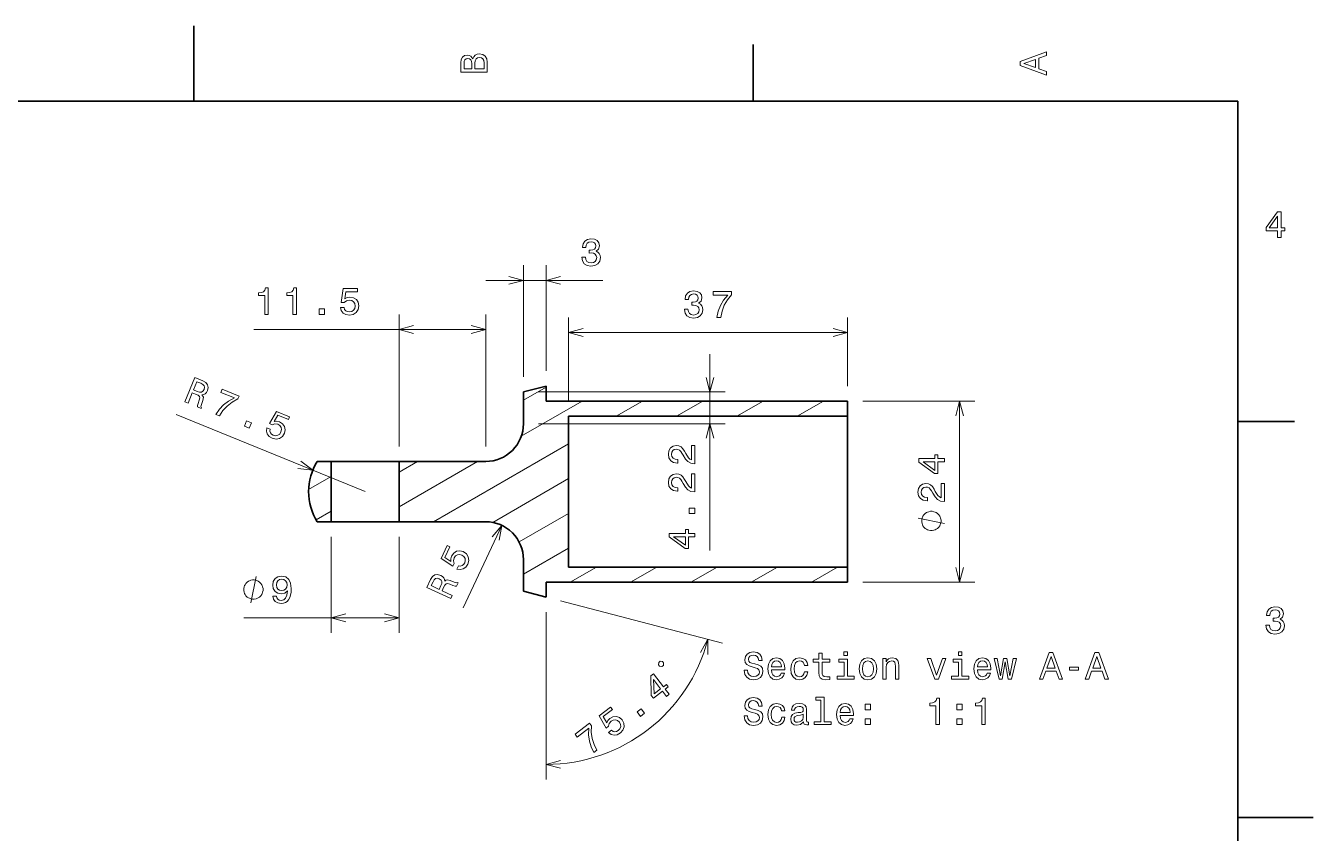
# Model space of a CAD drawing. Extents: x 0 to 297, y 0 to 210.
# Drawn here: x 126.2 to 297, y 102.9 to 210 of the extents above; entities that cross this region are included whole.
import ezdxf

# ---------------------------------------------------------------- set-up
doc = ezdxf.new("R2010")
doc.units = 0

msp = doc.modelspace()

# ---------------------------------------------------------------- linework, layer by layer
at = {"color": 7, "lineweight": 35, "ltscale": 0.25}
for p, q in [((148.5, 200), (148.5, 210)), ((287, 105), (297, 105))]:
    msp.add_line(p, q, dxfattribs=at)
at = {"color": 7, "lineweight": 35, "ltscale": 0.1875}
for p, q in [((222.699997, 200), (222.699997, 207.5)), ((287, 157.5), (294.5, 157.5))]:
    msp.add_line(p, q, dxfattribs=at)
at = {"color": 7, "lineweight": 35}
for p, q in [((287, 200), (10, 200)), ((287, 10), (287, 200)), ((195.234299, 160.21138), (235.234299, 160.21138)), ((235.234299, 158.21138), (198.234299, 158.21138)), ((198.234299, 138.21138), (198.234299, 158.21138)), ((235.234299, 138.21138), (198.234299, 138.21138)), ((195.234299, 136.21138), (235.234299, 136.21138))]:
    msp.add_line(p, q, dxfattribs=at)
at = {"color": 7, "lineweight": 13, "ltscale": 0.369933}
msp.add_line((192.234299, 163.430145), (192.234299, 178.227478), dxfattribs=at)
at = {"color": 7, "lineweight": 13, "ltscale": 0.350402}
msp.add_line((195.234299, 164.21138), (195.234299, 178.227478), dxfattribs=at)
at = {"color": 7, "lineweight": 13, "ltscale": 0.388677}
msp.add_line((187.234299, 176.227478), (202.781387, 176.227478), dxfattribs=at)
at = {"color": 7, "lineweight": 13, "ltscale": 0.437595}
for p, q in [((175.734299, 154.21138), (175.734299, 171.715164)), ((187.234299, 154.21138), (187.234299, 171.715164))]:
    msp.add_line(p, q, dxfattribs=at)
at = {"color": 7, "lineweight": 13, "ltscale": 0.277554}
msp.add_line((198.234299, 160.21138), (198.234299, 171.313553), dxfattribs=at)
at = {"color": 7, "lineweight": 13, "ltscale": 0.227554}
msp.add_line((235.234299, 162.21138), (235.234299, 171.313553), dxfattribs=at)
at = {"color": 7, "lineweight": 13}
for p, q in [((156.490204, 169.715164), (187.234299, 169.715164)), ((198.234299, 169.313553), (235.234299, 169.313553)), ((216.981598, 140.420013), (216.981598, 166.430145)), ((194.234299, 161.430145), (218.981598, 161.430145)), ((250.092346, 136.21138), (250.092346, 160.21138)), ((171.234299, 148.21138), (146.192047, 158.422577)), ((194.234299, 157.21138), (218.981598, 157.21138)), ((180.306091, 144.21138), (198.234299, 154.562225)), ((197.169754, 133.707367), (218.634888, 128.117615)), ((195.234299, 132.21138), (195.234299, 110.030365)), ((155.131607, 131.474106), (175.734299, 131.474106))]:
    msp.add_line(p, q, dxfattribs=at)
at = {"color": 7, "lineweight": 35, "ltscale": 0.077501}
for p, q in [((192.234299, 161.430145), (195.234299, 162.21138)), ((192.234299, 134.992615), (195.234299, 134.21138))]:
    msp.add_line(p, q, dxfattribs=at)
at = {"color": 7, "lineweight": 13, "ltscale": 0.086602}
msp.add_line((192.234299, 160.335739), (195.234299, 162.06778), dxfattribs=at)
at = {"color": 7, "lineweight": 35, "ltscale": 0.105469}
for p, q in [((192.234299, 157.21138), (192.234299, 161.430145)), ((192.234299, 134.992615), (192.234299, 139.21138))]:
    msp.add_line(p, q, dxfattribs=at)
at = {"color": 7, "lineweight": 35, "ltscale": 0.05}
for p, q in [((195.234299, 162.21138), (195.234299, 160.21138)), ((235.234299, 160.21138), (235.234299, 158.21138)), ((235.234299, 138.21138), (235.234299, 136.21138)), ((195.234299, 136.21138), (195.234299, 134.21138))]:
    msp.add_line(p, q, dxfattribs=at)
at = {"color": 7, "lineweight": 13, "ltscale": 0.232931}
msp.add_line((191.949951, 155.552765), (200.018906, 160.21138), dxfattribs=at)
at = {"color": 7, "lineweight": 13, "ltscale": 0.1}
for p, q in [((204.55481, 158.21138), (208.018906, 160.21138)), ((212.55481, 158.21138), (216.018906, 160.21138)), ((220.55481, 158.21138), (224.018906, 160.21138)), ((228.55481, 158.21138), (232.018906, 160.21138)), ((198.449692, 136.21138), (201.913788, 138.21138)), ((206.449692, 136.21138), (209.913788, 138.21138)), ((214.449692, 136.21138), (217.913788, 138.21138)), ((222.449692, 136.21138), (225.913788, 138.21138)), ((230.449692, 136.21138), (233.913788, 138.21138))]:
    msp.add_line(p, q, dxfattribs=at)
at = {"color": 7, "lineweight": 13, "ltscale": 0.371451}
for p, q in [((237.234299, 160.21138), (252.092346, 160.21138)), ((237.234299, 136.21138), (252.092346, 136.21138))]:
    msp.add_line(p, q, dxfattribs=at)
at = {"color": 7, "lineweight": 35, "ltscale": 0.369856}
msp.add_line((235.234299, 143.41713), (235.234299, 158.21138), dxfattribs=at)
at = {"color": 7, "lineweight": 35, "ltscale": 0.046107}
for p, q in [((164.890015, 152.21138), (166.734299, 152.21138)), ((164.890015, 144.21138), (166.734299, 144.21138))]:
    msp.add_line(p, q, dxfattribs=at)
at = {"color": 7, "lineweight": 35, "ltscale": 0.225}
for p, q in [((166.734299, 152.21138), (175.734299, 152.21138)), ((166.734299, 144.21138), (175.734299, 144.21138))]:
    msp.add_line(p, q, dxfattribs=at)
at = {"color": 7, "lineweight": 35, "ltscale": 0.2}
for p, q in [((166.734299, 152.21138), (166.734299, 144.21138)), ((175.734299, 152.21138), (175.734299, 144.21138))]:
    msp.add_line(p, q, dxfattribs=at)
at = {"color": 7, "lineweight": 35, "ltscale": 0.2875}
for p, q in [((175.734299, 152.21138), (187.234299, 152.21138)), ((175.734299, 144.21138), (187.234299, 144.21138))]:
    msp.add_line(p, q, dxfattribs=at)
at = {"color": 7, "lineweight": 13, "ltscale": 0.301036}
msp.add_line((175.734299, 146.190659), (186.162506, 152.21138), dxfattribs=at)
at = {"color": 7, "lineweight": 13, "ltscale": 0.070096}
msp.add_line((175.734299, 150.809464), (178.162506, 152.21138), dxfattribs=at)
at = {"color": 7, "lineweight": 13, "ltscale": 0.086364}
msp.add_line((163.742569, 148.504822), (166.734299, 150.232101), dxfattribs=at)
at = {"color": 7, "lineweight": 13, "ltscale": 0.290921}
msp.add_line((188.156494, 144.125), (198.234299, 149.943436), dxfattribs=at)
at = {"color": 7, "lineweight": 13, "ltscale": 0.057533}
msp.add_line((164.741302, 144.462646), (166.734299, 145.613297), dxfattribs=at)
at = {"color": 7, "lineweight": 13, "ltscale": 0.189702}
msp.add_line((191.662827, 141.530579), (198.234299, 145.324631), dxfattribs=at)
at = {"color": 7, "lineweight": 13, "ltscale": 0.301801}
msp.add_line((189.359116, 143.737427), (184.228928, 132.809692), dxfattribs=at)
at = {"color": 7, "lineweight": 13, "ltscale": 0.318432}
for p, q in [((166.734299, 142.21138), (166.734299, 129.474106)), ((175.734299, 142.21138), (175.734299, 129.474106))]:
    msp.add_line(p, q, dxfattribs=at)
at = {"color": 7, "lineweight": 35, "ltscale": 0.130144}
msp.add_line((235.234299, 138.21138), (235.234299, 143.41713), dxfattribs=at)
at = {"color": 7, "lineweight": 13, "ltscale": 0.173205}
msp.add_line((192.234299, 137.24173), (198.234299, 140.705826), dxfattribs=at)
at = {"color": 7, "lineweight": 13, "ltscale": 0.004948}
msp.add_line((195.062897, 134.256012), (195.234299, 134.35498), dxfattribs=at)
at = {"color": 7, "lineweight": 13}
for points in [[(185.542007, 205.630417), (185.249496, 205.983429), (185.052811, 206.074219), (184.81073, 206.104477), (184.432495, 206.03891), (184.160156, 205.842224), (183.993729, 205.524506), (183.933212, 205.080704), (183.933212, 203.835022), (187.433212, 203.835022), (187.433212, 205.151306), (187.36261, 205.620331), (187.155838, 205.968307), (186.828018, 206.185165), (186.384216, 206.260818), (186.08667, 206.215424), (185.839554, 206.094391), (185.65799, 205.897705)], [(185.385666, 204.984879), (185.385666, 204.298996), (184.351807, 204.298996), (184.351807, 205.025223), (184.382065, 205.297562), (184.472839, 205.489197), (184.629181, 205.605194), (184.86116, 205.645538), (185.093155, 205.600143), (185.254532, 205.479111), (185.355408, 205.272339)], [(187.014618, 205.095825), (187.014618, 204.298996), (185.809296, 204.298996), (185.809296, 205.050446), (185.844589, 205.368164), (185.9505, 205.595108), (186.132065, 205.731277), (186.394302, 205.776657), (186.671692, 205.731277), (186.863327, 205.605194), (186.979324, 205.393372)], [(261.633209, 203.466858), (261.633209, 203.930847), (260.604401, 204.298996), (260.604401, 205.695969), (261.633209, 206.064133), (261.633209, 206.538193), (258.128174, 205.257217), (258.128174, 204.742798)], [(260.17572, 204.460388), (258.632477, 205), (260.17572, 205.539627)], [(292.277374, 181.916794), (292.731262, 181.916794), (292.731262, 182.784225), (293.23056, 182.784225), (293.23056, 183.187683), (292.731262, 183.187683), (292.731262, 185.341141), (292.272339, 185.341141), (290.739197, 183.228027), (290.739197, 182.784225), (292.277374, 182.784225)], [(291.162842, 183.187683), (292.277374, 184.756134), (292.277374, 183.187683)], [(199.992477, 179.326904), (199.992477, 179.291595), (200.073181, 178.807449), (200.310211, 178.444336), (200.683411, 178.212341), (201.177643, 178.126617), (201.702133, 178.212341), (202.095505, 178.43425), (202.347672, 178.787277), (202.438446, 179.241165), (202.398102, 179.538712), (202.287155, 179.780792), (202.105591, 179.967392), (201.863525, 180.103561), (202.19133, 180.375885), (202.307327, 180.809616), (202.231674, 181.202988), (202.014816, 181.500534), (201.661789, 181.687134), (201.177643, 181.752686), (200.723755, 181.671997), (200.375763, 181.450104), (200.148819, 181.097076), (200.073181, 180.628052), (200.073181, 180.592743), (200.522018, 180.592743), (200.562363, 180.915527), (200.693497, 181.147507), (200.905304, 181.288712), (201.20285, 181.339142), (201.465103, 181.298798), (201.656754, 181.192902), (201.772736, 181.021423), (201.81813, 180.789429), (201.772736, 180.542328), (201.651703, 180.375885), (201.439896, 180.275024), (201.15242, 180.244766), (200.955734, 180.249817), (200.955734, 179.851395), (201.20285, 179.861481), (201.520584, 179.816101), (201.757614, 179.695053), (201.898819, 179.498367), (201.949249, 179.241165), (201.893784, 178.948654), (201.747528, 178.731796), (201.515533, 178.595642), (201.207901, 178.550247), (200.890182, 178.600677), (200.658188, 178.751968), (200.511932, 178.994049), (200.456467, 179.326904)], [(157.917435, 171.715164), (158.376373, 171.715164), (158.376373, 175.240387), (158.033432, 175.240387), (157.942657, 174.932739), (157.761093, 174.725967), (157.483719, 174.604935), (157.100433, 174.56459), (157.100433, 174.206512), (157.917435, 174.206512)], [(161.653458, 171.715164), (162.112396, 171.715164), (162.112396, 175.240387), (161.769455, 175.240387), (161.67868, 174.932739), (161.497116, 174.725967), (161.219742, 174.604935), (160.836456, 174.56459), (160.836456, 174.206512), (161.653458, 174.206512)], [(167.965561, 172.627991), (168.076523, 172.214447), (168.323639, 171.891678), (168.686752, 171.689941), (169.150726, 171.614304), (169.660095, 171.705078), (170.058502, 171.952194), (170.310669, 172.345566), (170.406494, 172.849884), (170.320755, 173.318909), (170.078674, 173.687073), (169.700439, 173.924103), (169.211243, 174.009827), (168.833008, 173.94931), (168.540497, 173.782883), (168.681702, 174.725967), (170.214844, 174.725967), (170.214844, 175.139511), (168.343811, 175.139511), (168.066437, 173.2836), (168.469894, 173.2836), (168.76239, 173.520645), (169.13559, 173.606369), (169.458359, 173.550903), (169.705475, 173.389511), (169.861816, 173.142395), (169.917297, 172.824677), (169.861816, 172.506958), (169.700439, 172.259827), (169.453323, 172.103485), (169.13559, 172.048019), (168.868301, 172.083313), (168.66153, 172.19931), (168.510239, 172.380875), (168.434586, 172.627991)], [(213.595398, 172.412979), (213.595398, 172.37767), (213.676086, 171.893524), (213.913116, 171.530411), (214.286316, 171.298431), (214.780548, 171.212692), (215.305054, 171.298431), (215.698425, 171.520325), (215.950577, 171.873352), (216.041351, 172.32724), (216.001007, 172.624786), (215.89006, 172.866867), (215.708496, 173.053467), (215.466431, 173.189636), (215.794235, 173.461975), (215.910233, 173.895691), (215.834595, 174.289063), (215.617722, 174.586609), (215.264709, 174.773209), (214.780548, 174.838776), (214.32666, 174.758072), (213.978668, 174.536179), (213.75174, 174.183151), (213.676086, 173.714127), (213.676086, 173.678833), (214.124939, 173.678833), (214.165283, 174.001587), (214.296402, 174.233582), (214.508209, 174.374786), (214.805771, 174.425232), (215.068024, 174.384872), (215.259659, 174.278976), (215.375656, 174.107498), (215.421036, 173.875519), (215.375656, 173.628387), (215.254608, 173.461975), (215.042801, 173.361099), (214.755341, 173.330841), (214.558655, 173.335892), (214.558655, 172.937469), (214.805771, 172.947556), (215.123489, 172.902176), (215.360519, 172.781128), (215.50174, 172.584442), (215.55217, 172.32724), (215.496689, 172.034729), (215.350433, 171.817871), (215.118439, 171.681702), (214.810806, 171.636322), (214.493088, 171.686752), (214.261093, 171.838043), (214.114838, 172.080124), (214.059372, 172.412979)], [(217.901306, 171.313553), (218.410675, 171.313553), (218.577087, 172.145691), (218.869598, 172.922348), (219.283142, 173.643524), (219.822769, 174.319321), (219.822769, 174.7379), (217.422195, 174.7379), (217.422195, 174.278976), (219.338623, 174.278976), (218.783859, 173.598129), (218.36528, 172.887039), (218.072769, 172.130554)], [(165.132278, 171.715164), (165.828247, 171.715164), (165.828247, 172.466599), (165.132278, 172.466599)], [(147.311447, 160.126007), (147.745758, 159.948914), (148.30368, 161.3172), (148.74733, 161.136307), (149.068512, 160.988998), (149.24733, 160.839844), (149.29657, 160.64003), (149.230927, 160.345459), (149.082886, 159.915649), (148.998566, 159.628693), (148.987961, 159.442398), (149.478302, 159.242462), (149.514481, 159.331192), (149.460388, 159.505737), (149.522049, 159.763809), (149.702621, 160.300171), (149.781281, 160.720154), (149.723389, 160.885361), (149.591446, 161.042633), (149.825851, 161.083221), (150.023254, 161.193344), (150.191101, 161.364548), (150.320038, 161.600632), (150.414612, 162.019562), (150.347778, 162.389938), (150.111923, 162.693069), (149.716385, 162.925156), (148.632965, 163.366928)], [(149.433121, 162.577728), (149.706558, 162.433548), (149.871185, 162.262939), (149.930618, 162.04808), (149.86792, 161.774094), (149.710785, 161.522278), (149.518036, 161.410248), (149.268951, 161.413788), (148.965225, 161.510391), (148.465546, 161.714142), (148.905411, 162.792892)], [(151.440994, 158.442154), (151.912659, 158.249832), (152.380966, 158.95752), (152.945068, 159.566254), (153.600296, 160.077896), (154.355148, 160.499924), (154.513184, 160.887527), (152.290314, 161.79393), (152.117035, 161.368958), (153.891602, 160.64537), (153.120834, 160.224396), (152.464737, 159.723984), (151.908264, 159.133942)], [(158.195587, 156.673706), (158.142181, 156.248871), (158.249146, 155.856689), (158.509216, 155.532791), (158.910278, 155.287552), (159.416214, 155.179291), (159.878448, 155.25769), (160.260468, 155.526733), (160.539612, 155.957535), (160.637314, 156.42421), (160.55217, 156.856522), (160.291428, 157.218826), (159.870819, 157.48291), (159.497711, 157.569702), (159.164032, 157.526031), (159.650864, 158.345993), (161.070526, 157.767105), (161.226669, 158.15004), (159.494125, 158.856506), (158.53653, 157.242706), (158.910126, 157.090363), (159.270477, 157.199417), (159.648422, 157.137894), (159.926361, 156.964645), (160.094254, 156.721909), (160.145706, 156.434052), (160.077118, 156.118896), (159.905777, 155.845642), (159.66304, 155.67775), (159.375183, 155.626282), (159.060028, 155.694885), (158.825851, 155.828491), (158.678177, 156.013977), (158.606644, 156.239212), (158.629898, 156.496613)], [(155.227371, 156.898224), (155.871826, 156.635437), (156.155548, 157.331268), (155.511093, 157.59404)], [(214.981598, 151.915543), (214.981598, 154.321167), (214.547882, 154.321167), (214.547882, 152.419861), (214.310852, 152.525772), (214.114166, 152.707321), (213.756104, 153.26712), (213.604797, 153.564682), (213.387939, 153.897522), (213.135788, 154.134567), (212.838226, 154.270721), (212.500336, 154.321167), (212.076706, 154.235428), (211.743851, 153.998398), (211.532043, 153.635284), (211.45639, 153.16626), (211.54213, 152.682114), (211.77916, 152.31395), (212.157394, 152.07692), (212.656677, 151.996231), (212.72728, 151.996231), (212.72728, 152.45517), (212.686935, 152.45517), (212.343994, 152.500549), (212.091827, 152.636719), (211.93045, 152.853577), (211.874969, 153.141052), (211.925415, 153.433548), (212.051483, 153.650406), (212.248169, 153.791626), (212.4953, 153.842056), (212.72728, 153.806747), (212.923965, 153.710922), (213.095444, 153.549545), (213.246735, 153.327637), (213.408112, 153.03009), (213.720795, 152.535858), (214.05365, 152.187881), (214.457108, 151.98111), (214.966476, 151.915543)], [(248.092346, 152.140106), (248.092346, 152.593994), (247.224915, 152.593994), (247.224915, 153.093277), (246.821457, 153.093277), (246.821457, 152.593994), (244.667999, 152.593994), (244.667999, 152.135056), (246.781113, 150.601913), (247.224915, 150.601913), (247.224915, 152.140106)], [(246.821457, 151.025543), (245.253021, 152.140106), (246.821457, 152.140106)], [(214.981598, 148.17952), (214.981598, 150.585144), (214.547882, 150.585144), (214.547882, 148.683838), (214.310852, 148.789749), (214.114166, 148.971298), (213.756104, 149.531097), (213.604797, 149.828659), (213.387939, 150.161499), (213.135788, 150.398544), (212.838226, 150.534698), (212.500336, 150.585144), (212.076706, 150.499405), (211.743851, 150.262375), (211.532043, 149.899261), (211.45639, 149.430237), (211.54213, 148.946091), (211.77916, 148.577927), (212.157394, 148.340897), (212.656677, 148.260208), (212.72728, 148.260208), (212.72728, 148.719147), (212.686935, 148.719147), (212.343994, 148.764526), (212.091827, 148.900696), (211.93045, 149.117554), (211.874969, 149.405014), (211.925415, 149.697525), (212.051483, 149.914383), (212.248169, 150.055603), (212.4953, 150.106033), (212.72728, 150.070724), (212.923965, 149.974899), (213.095444, 149.813522), (213.246735, 149.591614), (213.408112, 149.294067), (213.720795, 148.799835), (214.05365, 148.451859), (214.457108, 148.245071), (214.966476, 148.17952)], [(248.092346, 146.896149), (248.092346, 149.301773), (247.65863, 149.301773), (247.65863, 147.400482), (247.4216, 147.506378), (247.224915, 147.687943), (246.866852, 148.247742), (246.715546, 148.545288), (246.498688, 148.878143), (246.246536, 149.115173), (245.948975, 149.251343), (245.611084, 149.301773), (245.187454, 149.216034), (244.854599, 148.979004), (244.642792, 148.615891), (244.567139, 148.146881), (244.652863, 147.66272), (244.889908, 147.294571), (245.268143, 147.057541), (245.767426, 146.976852), (245.838028, 146.976852), (245.838028, 147.435776), (245.797684, 147.435776), (245.454742, 147.481171), (245.202576, 147.61734), (245.041199, 147.834198), (244.985718, 148.121658), (245.036163, 148.414169), (245.162231, 148.631027), (245.358917, 148.772232), (245.606049, 148.822662), (245.838028, 148.787369), (246.034714, 148.691544), (246.206177, 148.530167), (246.357483, 148.308258), (246.51886, 148.010712), (246.831543, 147.516464), (247.164398, 147.168488), (247.567856, 146.961716), (248.077225, 146.896149)], [(214.981598, 145.326065), (214.981598, 146.022018), (214.230164, 146.022018), (214.230164, 145.326065)], [(246.342346, 145.608688), (246.225677, 145.608688), (245.992355, 145.550354), (245.817352, 145.49202), (245.700684, 145.433685), (245.525696, 145.317017), (245.350677, 145.142029), (245.234024, 144.967026), (245.17569, 144.850357), (245.117355, 144.675354), (245.059021, 144.442017), (245.059021, 144.325363), (245.059021, 144.208694), (245.117355, 143.975357), (245.17569, 143.800354), (245.234024, 143.683685), (245.350677, 143.508698), (245.525696, 143.333694), (245.700684, 143.217026), (245.817352, 143.158691), (245.992355, 143.100357), (246.225677, 143.042023), (246.342346, 143.042023), (246.459015, 143.042023), (246.692352, 143.100357), (246.867355, 143.158691), (246.984024, 143.217026), (247.159027, 143.333694), (247.334015, 143.508698), (247.450684, 143.683685), (247.509018, 143.800354), (247.567352, 143.975357), (247.625687, 144.208694), (247.625687, 144.325363), (247.625687, 144.442017), (247.567352, 144.675354), (247.509018, 144.850357), (247.450684, 144.967026), (247.334015, 145.142029), (247.159027, 145.317017), (246.984024, 145.433685), (246.867355, 145.49202), (246.692352, 145.550354), (246.459015, 145.608688)], [(214.981598, 142.215393), (214.981598, 142.669281), (214.114166, 142.669281), (214.114166, 143.168564), (213.710709, 143.168564), (213.710709, 142.669281), (211.557251, 142.669281), (211.557251, 142.210358), (213.670364, 140.677216), (214.114166, 140.677216), (214.114166, 142.215393)], [(213.710709, 141.100845), (212.142273, 142.215393), (213.710709, 142.215393)], [(183.420975, 137.942947), (183.842468, 137.86763), (184.239655, 137.954163), (184.576569, 138.197128), (184.842224, 138.584976), (184.976501, 139.084641), (184.922134, 139.550308), (184.673203, 139.945724), (184.257401, 140.246796), (183.796417, 140.3685), (183.360275, 140.305817), (182.98497, 140.064163), (182.699478, 139.657776), (182.593521, 139.289673), (182.619873, 138.954163), (181.826187, 139.482758), (182.477722, 140.870575), (182.103378, 141.046326), (181.308243, 139.352631), (182.870361, 138.312866), (183.041809, 138.67807), (182.951553, 139.043579), (183.032547, 139.417847), (183.219925, 139.686432), (183.471024, 139.841553), (183.761154, 139.878052), (184.072342, 139.793243), (184.33638, 139.608017), (184.491486, 139.356903), (184.527985, 139.066772), (184.443192, 138.7556), (184.297638, 138.528641), (184.104767, 138.390762), (183.876129, 138.330963), (183.620285, 138.367508)], [(159.00592, 134.341537), (159.081558, 133.94313), (159.298416, 133.635483), (159.641357, 133.443848), (160.095245, 133.373245), (160.392807, 133.408539), (160.660095, 133.499329), (160.887039, 133.655655), (161.078674, 133.877563), (161.22998, 134.154938), (161.340927, 134.497879), (161.406494, 134.891251), (161.431702, 135.345139), (161.345978, 136.056244), (161.098846, 136.575684), (160.705475, 136.888367), (160.165863, 136.999329), (159.671616, 136.908539), (159.298416, 136.666473), (159.056351, 136.293274), (158.975647, 135.824249), (159.056351, 135.340103), (159.293381, 134.971939), (159.646408, 134.73996), (160.095245, 134.664307), (160.569321, 134.760132), (160.927383, 135.052643), (160.846695, 134.492844), (160.685303, 134.094421), (160.438187, 133.857391), (160.100296, 133.781738), (159.838043, 133.817047), (159.646408, 133.927994), (159.520325, 134.104507), (159.469894, 134.341537)], [(182.585678, 134.015701), (182.785004, 134.440262), (181.447403, 135.068222), (181.651001, 135.501907), (181.814728, 135.815048), (181.972931, 135.985901), (182.175018, 136.02475), (182.465805, 135.943954), (182.88739, 135.773895), (183.169586, 135.674835), (183.355087, 135.654602), (183.580124, 136.133942), (183.493378, 136.174667), (183.316269, 136.129684), (183.061737, 136.204605), (182.535431, 136.412689), (182.120087, 136.512955), (181.952087, 136.463684), (181.788208, 136.340057), (181.759796, 136.576248), (181.660034, 136.779083), (181.497742, 136.955551), (181.268646, 137.096542), (180.855164, 137.212646), (180.481827, 137.16507), (180.166901, 136.945206), (179.914673, 136.562195), (179.41745, 135.503082)], [(180.246979, 136.261337), (180.405106, 136.526947), (180.584, 136.682526), (180.801651, 136.730774), (181.072021, 136.653992), (181.315369, 136.484039), (181.417297, 136.285767), (181.400879, 136.037186), (181.288681, 135.738861), (181.059357, 135.250397), (180.004807, 135.745468)], [(157.698273, 135.224106), (157.698273, 135.340775), (157.639938, 135.574112), (157.581604, 135.7491), (157.52327, 135.865768), (157.406616, 136.040771), (157.231613, 136.215775), (157.05661, 136.332443), (156.939941, 136.390778), (156.764938, 136.449112), (156.531616, 136.507446), (156.414948, 136.507446), (156.298279, 136.507446), (156.064941, 136.449112), (155.889938, 136.390778), (155.77327, 136.332443), (155.598282, 136.215775), (155.423279, 136.040771), (155.30661, 135.865768), (155.248276, 135.7491), (155.189941, 135.574112), (155.131607, 135.340775), (155.131607, 135.224106), (155.131607, 135.107437), (155.189941, 134.8741), (155.248276, 134.699112), (155.30661, 134.582443), (155.423279, 134.40744), (155.598282, 134.232437), (155.77327, 134.115768), (155.889938, 134.057434), (156.064941, 133.9991), (156.298279, 133.940765), (156.414948, 133.940765), (156.531616, 133.940765), (156.764938, 133.9991), (156.939941, 134.057434), (157.05661, 134.115768), (157.231613, 134.232437), (157.406616, 134.40744), (157.52327, 134.582443), (157.581604, 134.699112), (157.639938, 134.8741), (157.698273, 135.107437)], [(159.464844, 135.8293), (159.515274, 136.141968), (159.656494, 136.389099), (159.878387, 136.545425), (160.165863, 136.600906), (160.463409, 136.545425), (160.690353, 136.389099), (160.831558, 136.147018), (160.887039, 135.834335), (160.831558, 135.516617), (160.690353, 135.279587), (160.458359, 135.133331), (160.150726, 135.082901), (159.873352, 135.133331), (159.656494, 135.279587), (159.515274, 135.511566)], [(290.729126, 130.51622), (290.729126, 130.480911), (290.809814, 129.996765), (291.046844, 129.633652), (291.420044, 129.401657), (291.914276, 129.315933), (292.438782, 129.401657), (292.832153, 129.623566), (293.08429, 129.976593), (293.175079, 130.430481), (293.134735, 130.728027), (293.023773, 130.970108), (292.842224, 131.156708), (292.600159, 131.292877), (292.927948, 131.565216), (293.043945, 131.998932), (292.968292, 132.392303), (292.751434, 132.68985), (292.398407, 132.87645), (291.914276, 132.942017), (291.460388, 132.861313), (291.112396, 132.63942), (290.885468, 132.286392), (290.809814, 131.817368), (290.809814, 131.782074), (291.258636, 131.782074), (291.299011, 132.104828), (291.430115, 132.336823), (291.641937, 132.478027), (291.939484, 132.528473), (292.201721, 132.488113), (292.393372, 132.382217), (292.509369, 132.210739), (292.554749, 131.97876), (292.509369, 131.731628), (292.388336, 131.565216), (292.176514, 131.46434), (291.889069, 131.434082), (291.692383, 131.439133), (291.692383, 131.04071), (291.939484, 131.050797), (292.257202, 131.005417), (292.494232, 130.884369), (292.635468, 130.687683), (292.685883, 130.430481), (292.630402, 130.13797), (292.484161, 129.921112), (292.252167, 129.784943), (291.944519, 129.739563), (291.626801, 129.789993), (291.394806, 129.941284), (291.248566, 130.183365), (291.193085, 130.51622)], [(221.955475, 124.509651), (221.496552, 124.509651), (221.597412, 123.975067), (221.849579, 123.581696), (222.2379, 123.344666), (222.76239, 123.258934), (223.281845, 123.339622), (223.670181, 123.561523), (223.917297, 123.909508), (224.008072, 124.368439), (223.932419, 124.781982), (223.720612, 125.049278), (223.37767, 125.225792), (222.918732, 125.356911), (222.52536, 125.452736), (222.268158, 125.563683), (222.121902, 125.725067), (222.076523, 125.977234), (222.121902, 126.204178), (222.253036, 126.375648), (222.454758, 126.491638), (222.732132, 126.531982), (223.014557, 126.481552), (223.236465, 126.345383), (223.382721, 126.118439), (223.453323, 125.810806), (223.912247, 125.810806), (223.912247, 125.820892), (223.831558, 126.294952), (223.594528, 126.64798), (223.221329, 126.869881), (222.71701, 126.945526), (222.263123, 126.869881), (221.910095, 126.658066), (221.683151, 126.330254), (221.602448, 125.906624), (221.668015, 125.528381), (221.859665, 125.271179), (222.162247, 125.099709), (222.57579, 124.968582), (222.984299, 124.852592), (223.291931, 124.741638), (223.478531, 124.580254), (223.544098, 124.318008), (223.483582, 124.05072), (223.32724, 123.848991), (223.09021, 123.722908), (222.782562, 123.682564), (222.439636, 123.738037), (222.177383, 123.899422), (222.010956, 124.161667)], [(231.41153, 125.593948), (231.41153, 124.23732), (231.441788, 123.798553), (231.583008, 123.495964), (231.865417, 123.31945), (232.344528, 123.258934), (232.869019, 123.284149), (232.869019, 123.667435), (232.485733, 123.637169), (232.137756, 123.677521), (231.951157, 123.803596), (231.870468, 124.015411), (231.855331, 124.312965), (231.855331, 125.593948), (232.869019, 125.593948), (232.869019, 125.972183), (231.855331, 125.972183), (231.855331, 126.763977), (231.41153, 126.763977), (231.41153, 125.972183), (230.644958, 125.972183), (230.644958, 125.593948)], [(235.224213, 126.975792), (234.755188, 126.975792), (234.755188, 126.471466), (235.224213, 126.471466)], [(250.404327, 126.975792), (249.935303, 126.975792), (249.935303, 126.471466), (250.404327, 126.471466)], [(260.687469, 123.354752), (261.151428, 123.354752), (261.519592, 124.383568), (262.916565, 124.383568), (263.284729, 123.354752), (263.758789, 123.354752), (262.477814, 126.859795), (261.963409, 126.859795)], [(266.759521, 123.354752), (267.22348, 123.354752), (267.591644, 124.383568), (268.988617, 124.383568), (269.356781, 123.354752), (269.830841, 123.354752), (268.549866, 126.859795), (268.035461, 126.859795)], [(210.60907, 125.01207), (210.793686, 125.15477), (210.835602, 125.482071), (210.692902, 125.666687), (210.365601, 125.708611), (210.180984, 125.56591), (210.139069, 125.238602), (210.281754, 125.053986)], [(225.132721, 124.580254), (226.907928, 124.580254), (226.912979, 124.787025), (226.832275, 125.366997), (226.610382, 125.80072), (226.257355, 126.062965), (225.78833, 126.158783), (225.329407, 126.057922), (224.976379, 125.775497), (224.749435, 125.316566), (224.668732, 124.71138), (224.744385, 124.091064), (224.971329, 123.637169), (225.319305, 123.354752), (225.773209, 123.258934), (226.16658, 123.324493), (226.489349, 123.495964), (226.726379, 123.768295), (226.862534, 124.131409), (226.423782, 124.131409), (226.333008, 123.92968), (226.201874, 123.778381), (225.828674, 123.657349), (225.541214, 123.712822), (225.324356, 123.889336), (225.183151, 124.176796), (225.132721, 124.565125)], [(225.132721, 124.953453), (225.188187, 125.301437), (225.324356, 125.55864), (225.531128, 125.714981), (225.803467, 125.770454), (226.070755, 125.714981), (226.277527, 125.55864), (226.40361, 125.301437), (226.44899, 124.953453)], [(229.505188, 125.165268), (229.943954, 125.165268), (229.85318, 125.568726), (229.636322, 125.886452), (229.298416, 126.083138), (228.859665, 126.158783), (228.375504, 126.057922), (228.007355, 125.775497), (227.77536, 125.316566), (227.694672, 124.701294), (227.770325, 124.091064), (227.997269, 123.637169), (228.355331, 123.354752), (228.844528, 123.258934), (229.278244, 123.334579), (229.61615, 123.546394), (229.848129, 123.87925), (229.94899, 124.323051), (229.52536, 124.323051), (229.449722, 124.040634), (229.308502, 123.828812), (229.106781, 123.697693), (228.859665, 123.657349), (228.552017, 123.722908), (228.330124, 123.924637), (228.193954, 124.252449), (228.14856, 124.716423), (228.193954, 125.170311), (228.335159, 125.498123), (228.562103, 125.699852), (228.859665, 125.770454), (229.121902, 125.725067), (229.318588, 125.609077), (229.449722, 125.417435)], [(235.209076, 123.727951), (235.209076, 125.972183), (234.069305, 125.972183), (234.069305, 125.593948), (234.765274, 125.593948), (234.765274, 123.727951), (233.857498, 123.727951), (233.857498, 123.354752), (236.126953, 123.354752), (236.126953, 123.727951)], [(236.757355, 124.706337), (236.838043, 124.091064), (237.070038, 123.637169), (237.438187, 123.354752), (237.932434, 123.258934), (238.421616, 123.354752), (238.78978, 123.632126), (239.021759, 124.086021), (239.107498, 124.706337), (239.021759, 125.321609), (238.78978, 125.78054), (238.421616, 126.057922), (237.932434, 126.158783), (237.438187, 126.057922), (237.070038, 125.775497), (236.838043, 125.321609)], [(237.211243, 124.71138), (237.256638, 125.165268), (237.397842, 125.49308), (237.624786, 125.694809), (237.932434, 125.765411), (238.235016, 125.694809), (238.46196, 125.498123), (238.60318, 125.165268), (238.65361, 124.71138), (238.60318, 124.252449), (238.46196, 123.919594), (238.235016, 123.717865), (237.932434, 123.652306), (237.624786, 123.717865), (237.397842, 123.919594), (237.256638, 124.252449)], [(239.9245, 123.354752), (240.368301, 123.354752), (240.368301, 124.918152), (240.413696, 125.276222), (240.559952, 125.538467), (240.786896, 125.699852), (241.089493, 125.760368), (241.331558, 125.709938), (241.482864, 125.573769), (241.558502, 125.346825), (241.583725, 125.044235), (241.583725, 123.354752), (242.027527, 123.354752), (242.027527, 125.13501), (242.007355, 125.49308), (241.91658, 125.790634), (241.619019, 126.062965), (241.155045, 126.158783), (240.897842, 126.123482), (240.680984, 126.027664), (240.494385, 125.86628), (240.348129, 125.649422), (240.348129, 126.062965), (239.9245, 126.062965)], [(246.808502, 123.354752), (247.277527, 123.354752), (248.265991, 126.062965), (247.807068, 126.062965), (247.045532, 123.87925), (246.268875, 126.062965), (245.804901, 126.062965)], [(250.389191, 123.727951), (250.389191, 125.972183), (249.24942, 125.972183), (249.24942, 125.593948), (249.945389, 125.593948), (249.945389, 123.727951), (249.037613, 123.727951), (249.037613, 123.354752), (251.307068, 123.354752), (251.307068, 123.727951)], [(252.456924, 124.580254), (254.232132, 124.580254), (254.237183, 124.787025), (254.156494, 125.366997), (253.934586, 125.80072), (253.581558, 126.062965), (253.112534, 126.158783), (252.65361, 126.057922), (252.300583, 125.775497), (252.073639, 125.316566), (251.99295, 124.71138), (252.068588, 124.091064), (252.295532, 123.637169), (252.643524, 123.354752), (253.097412, 123.258934), (253.490784, 123.324493), (253.813553, 123.495964), (254.050583, 123.768295), (254.186752, 124.131409), (253.747986, 124.131409), (253.657211, 123.92968), (253.526093, 123.778381), (253.152893, 123.657349), (252.865417, 123.712822), (252.64856, 123.889336), (252.507355, 124.176796), (252.456924, 124.565125)], [(252.456924, 124.953453), (252.51239, 125.301437), (252.64856, 125.55864), (252.855331, 125.714981), (253.12767, 125.770454), (253.394958, 125.714981), (253.60173, 125.55864), (253.727814, 125.301437), (253.773193, 124.953453)], [(255.745102, 123.354752), (256.14856, 125.654465), (256.552032, 123.354752), (256.975647, 123.354752), (257.641357, 126.062965), (257.212677, 126.062965), (256.763824, 123.763252), (256.365417, 126.062965), (255.926666, 126.062965), (255.528244, 123.763252), (255.079407, 126.062965), (254.655762, 126.062965), (255.321472, 123.354752)], [(261.680969, 124.812241), (262.220612, 126.355469), (262.760223, 124.812241)], [(264.646393, 124.509651), (265.866852, 124.509651), (265.866852, 124.908066), (264.646393, 124.908066)], [(267.753021, 124.812241), (268.292664, 126.355469), (268.832275, 124.812241)], [(211.214066, 121.056061), (211.573181, 121.333633), (211.042709, 122.019958), (211.437744, 122.325287), (211.19101, 122.644508), (210.795959, 122.339172), (209.479019, 124.042999), (209.115906, 123.762337), (209.19516, 121.152832), (209.466568, 120.801697), (210.683594, 121.742378)], [(209.555008, 121.37999), (209.477661, 123.302551), (210.436844, 122.061592)], [(203.534882, 116.274231), (203.875565, 116.014877), (204.268478, 115.910629), (204.679138, 115.973083), (205.092499, 116.196976), (205.440002, 116.580307), (205.604095, 117.019478), (205.563049, 117.484924), (205.330444, 117.942551), (204.975769, 118.261208), (204.559097, 118.404449), (204.114868, 118.36068), (203.675385, 118.129349), (203.413132, 117.850143), (203.283478, 117.539589), (202.818466, 118.372116), (204.031494, 119.309708), (203.778595, 119.636909), (202.298218, 118.492676), (203.213745, 116.854637), (203.532959, 117.101379), (203.619431, 117.467804), (203.862274, 117.763863), (204.151581, 117.917358), (204.445786, 117.940796), (204.720612, 117.840889), (204.958801, 117.623428), (205.109222, 117.33812), (205.13266, 117.043907), (205.032745, 116.769081), (204.815292, 116.530884), (204.582214, 116.395355), (204.347687, 116.36068), (204.116943, 116.411804), (203.905975, 116.561058)], [(221.955475, 118.462822), (221.496552, 118.462822), (221.597412, 117.928238), (221.849579, 117.534866), (222.2379, 117.297836), (222.76239, 117.212105), (223.281845, 117.292793), (223.670181, 117.514694), (223.917297, 117.862679), (224.008072, 118.321609), (223.932419, 118.735153), (223.720612, 119.002449), (223.37767, 119.178963), (222.918732, 119.310081), (222.52536, 119.405907), (222.268158, 119.516853), (222.121902, 119.678238), (222.076523, 119.930405), (222.121902, 120.157349), (222.253036, 120.328819), (222.454758, 120.444809), (222.732132, 120.485153), (223.014557, 120.434723), (223.236465, 120.298553), (223.382721, 120.071609), (223.453323, 119.763977), (223.912247, 119.763977), (223.912247, 119.774063), (223.831558, 120.248123), (223.594528, 120.601151), (223.221329, 120.823051), (222.71701, 120.898697), (222.263123, 120.823051), (221.910095, 120.611237), (221.683151, 120.283424), (221.602448, 119.859795), (221.668015, 119.481552), (221.859665, 119.22435), (222.162247, 119.052879), (222.57579, 118.921753), (222.984299, 118.805763), (223.291931, 118.694809), (223.478531, 118.533424), (223.544098, 118.271179), (223.483582, 118.003891), (223.32724, 117.802162), (223.09021, 117.676079), (222.782562, 117.635735), (222.439636, 117.691208), (222.177383, 117.852592), (222.010956, 118.114838)], [(226.469162, 119.118439), (226.907928, 119.118439), (226.817154, 119.521896), (226.600296, 119.839622), (226.26239, 120.036308), (225.823639, 120.111954), (225.339493, 120.011093), (224.971329, 119.728668), (224.739349, 119.269737), (224.658646, 118.654465), (224.734299, 118.044235), (224.961243, 117.59034), (225.319305, 117.307922), (225.808502, 117.212105), (226.242218, 117.28775), (226.580124, 117.499565), (226.812103, 117.83242), (226.912979, 118.276222), (226.489349, 118.276222), (226.413696, 117.993805), (226.272476, 117.781982), (226.070755, 117.650864), (225.823639, 117.610519), (225.516006, 117.676079), (225.294098, 117.877808), (225.157928, 118.20562), (225.112534, 118.669594), (225.157928, 119.123482), (225.299133, 119.451294), (225.526093, 119.653023), (225.823639, 119.723625), (226.085876, 119.678238), (226.282562, 119.562248), (226.413696, 119.370605)], [(229.389191, 117.66095), (229.389191, 117.645821), (229.414413, 117.47435), (229.490067, 117.35331), (229.807785, 117.257492), (230.054901, 117.297836), (230.054901, 117.640778), (229.94899, 117.625648), (229.807785, 117.691208), (229.782562, 117.892937), (229.782562, 119.294952), (229.722046, 119.653023), (229.545532, 119.905182), (229.2379, 120.05648), (228.804184, 120.111954), (228.380554, 120.051437), (228.067871, 119.879967), (227.871185, 119.612679), (227.805618, 119.259651), (227.805618, 119.229393), (228.204041, 119.229393), (228.239349, 119.441208), (228.350296, 119.592506), (228.531845, 119.683281), (228.789047, 119.718582), (229.036179, 119.693367), (229.212692, 119.617722), (229.318588, 119.486595), (229.353897, 119.305038), (229.333725, 119.093224), (229.253036, 118.98732), (229.0513, 118.936882), (228.673065, 118.896538), (228.239349, 118.805763), (227.931702, 118.644379), (227.750153, 118.39222), (227.694672, 118.01902), (227.745102, 117.686165), (227.901443, 117.439049), (228.15361, 117.282707), (228.501587, 117.227234), (228.970612, 117.333138)], [(231.69899, 120.555763), (231.69899, 117.681122), (230.786179, 117.681122), (230.786179, 117.307922), (233.050583, 117.307922), (233.050583, 117.681122), (232.142807, 117.681122), (232.142807, 120.928963), (231.003036, 120.928963), (231.003036, 120.555763)], [(234.240784, 118.533424), (236.016006, 118.533424), (236.021042, 118.740196), (235.940353, 119.320168), (235.718445, 119.753891), (235.365417, 120.016136), (234.896408, 120.111954), (234.437469, 120.011093), (234.084442, 119.728668), (233.857498, 119.269737), (233.77681, 118.664551), (233.852448, 118.044235), (234.079407, 117.59034), (234.427383, 117.307922), (234.881271, 117.212105), (235.274643, 117.277664), (235.597412, 117.449135), (235.834442, 117.721466), (235.970612, 118.084579), (235.531845, 118.084579), (235.441071, 117.882851), (235.309952, 117.731552), (234.936752, 117.610519), (234.649292, 117.665993), (234.432419, 117.842506), (234.291214, 118.129967), (234.240784, 118.518295)], [(234.240784, 118.906624), (234.296265, 119.254608), (234.432419, 119.51181), (234.639191, 119.668152), (234.91153, 119.723625), (235.178818, 119.668152), (235.38559, 119.51181), (235.511673, 119.254608), (235.557068, 118.906624)], [(237.584442, 119.264694), (238.280411, 119.264694), (238.280411, 120.016136), (237.584442, 120.016136)], [(246.949722, 117.307922), (247.408646, 117.307922), (247.408646, 120.833138), (247.065704, 120.833138), (246.97493, 120.525505), (246.793381, 120.318726), (246.515991, 120.197693), (246.132721, 120.157349), (246.132721, 119.799278), (246.949722, 119.799278)], [(249.728531, 119.264694), (250.4245, 119.264694), (250.4245, 120.016136), (249.728531, 120.016136)], [(253.021759, 117.307922), (253.480698, 117.307922), (253.480698, 120.833138), (253.137756, 120.833138), (253.046982, 120.525505), (252.865417, 120.318726), (252.588043, 120.197693), (252.204758, 120.157349), (252.204758, 119.799278), (253.021759, 119.799278)], [(207.763321, 118.38884), (208.31398, 118.814461), (207.854431, 119.409004), (207.303772, 118.983383)], [(229.33876, 118.25605), (229.278244, 117.993805), (229.116867, 117.792068), (228.874786, 117.66095), (228.57724, 117.615562), (228.38559, 117.640778), (228.249435, 117.721466), (228.163696, 117.862679), (228.138474, 118.059364), (228.158646, 118.235878), (228.239349, 118.361954), (228.562103, 118.503166), (228.970612, 118.563683), (229.33876, 118.684723)], [(237.584442, 117.307922), (238.280411, 117.307922), (238.280411, 118.059364), (237.584442, 118.059364)], [(249.728531, 117.307922), (250.4245, 117.307922), (250.4245, 118.059364), (249.728531, 118.059364)], [(201.572098, 113.603401), (201.975113, 113.914902), (201.5979, 114.675064), (201.35437, 115.468445), (201.240524, 116.291954), (201.254196, 117.156647), (200.998199, 117.487839), (199.098862, 116.01976), (199.379517, 115.656647), (200.895798, 116.828644), (200.873245, 115.950706), (200.976929, 115.132095), (201.20813, 114.354675)]]:
    msp.add_lwpolyline(points, close=True, dxfattribs=at)
for points in [[(190.302444, 175.709839), (192.234299, 176.227478), (190.302444, 176.745117)], [(197.166153, 176.745117), (195.234299, 176.227478), (197.166153, 175.709839)], [(177.666153, 170.232803), (175.734299, 169.715164), (177.666153, 169.197525)], [(185.302444, 169.197525), (187.234299, 169.715164), (185.302444, 170.232803)], [(200.166153, 169.831192), (198.234299, 169.313553), (200.166153, 168.795914)], [(233.302444, 168.795914), (235.234299, 169.313553), (233.302444, 169.831192)], [(216.463974, 163.362), (216.981598, 161.430145), (217.499237, 163.362)], [(250.609985, 158.279526), (250.092346, 160.21138), (249.574707, 158.279526)], [(217.499237, 155.279526), (216.981598, 157.21138), (216.463974, 155.279526)], [(162.305161, 151.293304), (164.289459, 151.043198), (162.69606, 152.251938)], [(189.006729, 141.768723), (189.359116, 143.737427), (188.06958, 142.208679)], [(248.092346, 143.975357), (244.592346, 144.675354)], [(156.064941, 133.474106), (156.764938, 136.974106)], [(249.574707, 138.143234), (250.092346, 136.21138), (250.609985, 138.143234)], [(168.666153, 131.991745), (166.734299, 131.474106), (168.666153, 130.956467)], [(173.802444, 130.956467), (175.734299, 131.474106), (173.802444, 131.991745)], [(216.713516, 126.621674), (216.699432, 128.621613), (215.711655, 126.882568)], [(197.166153, 112.548004), (195.234299, 112.030365), (197.166153, 111.512733)]]:
    msp.add_lwpolyline(points, dxfattribs=at)
at = {"color": 7, "lineweight": 35}
for centre, radius, start, end in [((187.234299, 157.21138), 5, 269.999997, 0), ((171.233948, 148.211487), 7.499637, 147.768342, 180.000842), ((171.233948, 148.211273), 7.499637, 179.999158, 212.231658), ((187.234299, 139.21138), 5, 360, 90.000003)]:
    msp.add_arc(centre, radius, start, end, dxfattribs=at)
at = {"color": 7, "lineweight": 13}
msp.add_arc((195.234299, 134.21138), 22.181009, 269.999997, 345.403758, dxfattribs=at)

doc.saveas('drawing.dxf')
